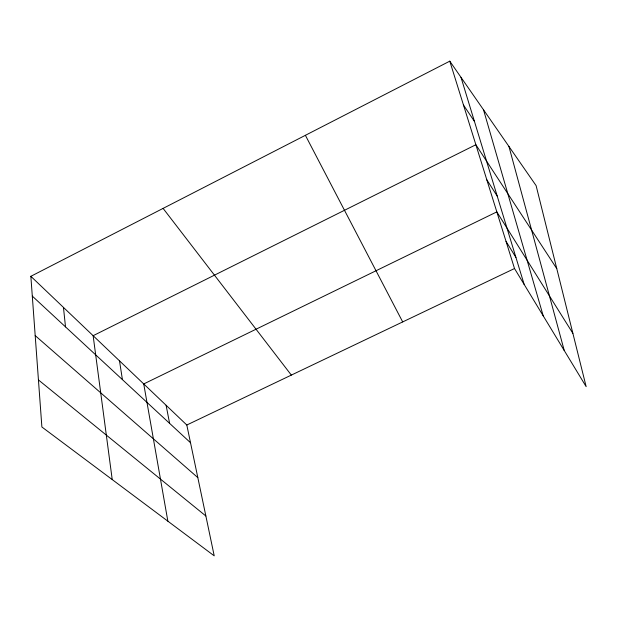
<?xml version="1.0" encoding="UTF-8"?>
<svg xmlns="http://www.w3.org/2000/svg" width="617" height="617" viewBox="0 0 617 617"><rect width="100%" height="100%" fill="white"/><g stroke="black" fill="none" stroke-linecap="round" stroke-linejoin="round"><path stroke-width="0.93" d="M30.85 276.308L186.804 425.013L214.215 555.84L41.887 426.995L30.85 276.308L449.778 61.16L536.111 185.632L586.15 386.643L514.516 268.526L449.778 61.16M186.804 425.013L514.516 268.526M38.439 379.933L205.862 515.997M35.192 335.602L197.826 477.627M32.3 296.106L190.522 442.751M163.096 208.392L291.332 375.097M463.475 105.044L474.434 121.372M556.773 268.65L475.869 144.733L93.136 335.702L112.225 479.586M486.813 179.794L497.233 196.113M572.885 333.365L496.832 211.886L143.73 383.944L167.863 521.188M506.033 241.355L515.935 257.451M305.392 135.308L402.693 321.927M461.007 77.356L524.172 284.46M483.512 109.803L543.215 315.85M508.94 146.46L564.239 350.51M166.104 405.269L169.606 423.362M119.497 360.829L122.421 379.632M63.458 307.405L65.51 326.887"/></g></svg>
